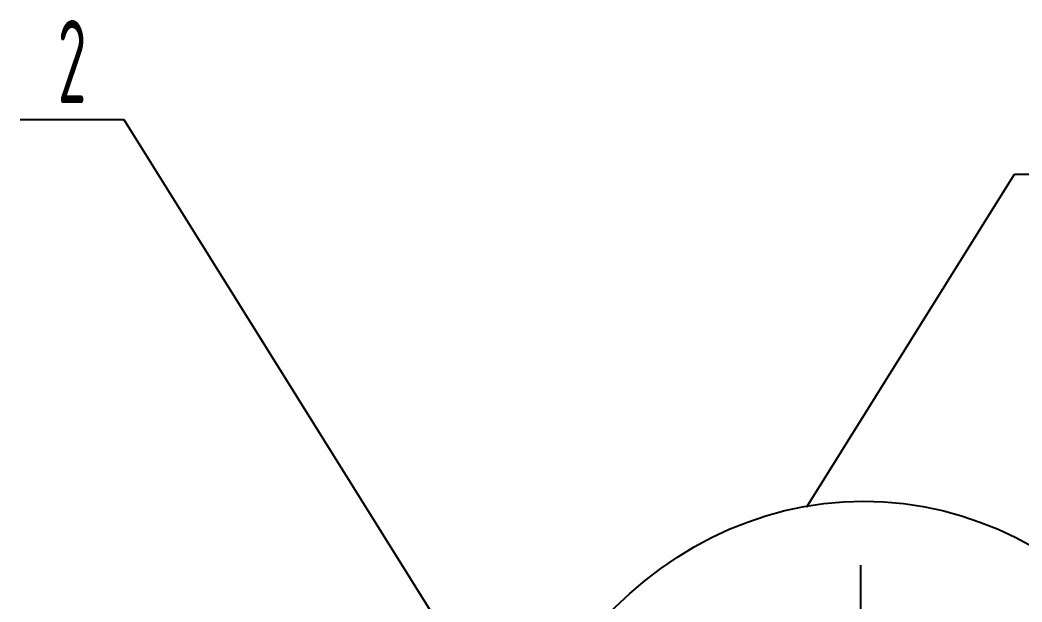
# Model space of a CAD drawing. Header units: millimetres. Extents: x 1289 to 43289, y -37 to 30828.
# Drawn here: x 12794 to 16374, y 20680 to 22760 of the extents above; entities that cross this region are included whole.
import ezdxf
from ezdxf.enums import TextEntityAlignment as Align

# ---------------------------------------------------------------- set-up
doc = ezdxf.new("R2010")
doc.units = ezdxf.units.MM
doc.header["$LTSCALE"] = 1000
doc.linetypes.add('G', pattern=[2, 1.25, -0.25, 0.25, -0.25])
for name, color, linetype in [('02', 1, 'Continuous'), ('02C', 3, 'Continuous'), ('05', 4, 'G'), ('08', 1, 'Continuous'), ('11', 3, 'Continuous')]:
    doc.layers.add(name, color=color, linetype=linetype)
doc.styles.get("Standard").update_dxf_attribs({"font": 'isocp', "width": 0.707, "bigfont": 'intecad.shx'})

msp = doc.modelspace()

# ---------------------------------------------------------------- linework, layer by layer
at = {"layer": '02'}
for p, q in [((13165.59, 22402.76), (12793.59, 22402.76)), ((14886.78, 19646.77), (13165.59, 22402.76))]:
    msp.add_line(p, q, dxfattribs=at)
at = {"layer": '02C'}
msp.add_ellipse((15808.17, 19379.96), major_axis=(0, 1660.37), ratio=0.8412698, dxfattribs=at)
at = {"layer": '05'}
msp.add_line((15797.39, 20811.08), (15797.39, 18172.15), dxfattribs=at)
at = {"layer": '08'}
for p, q in [((15605.25, 21019.59), (16347.03, 22208.38)), ((16347.03, 22208.38), (16650.07, 22208.38))]:
    msp.add_line(p, q, dxfattribs=at)

# ---------------------------------------------------------------- texts
at = {"layer": '11', "width": 0.562593}
msp.add_text('2', height=296.98, dxfattribs=at).set_placement((12928.62, 22462.76), (13030.55, 22462.76), align=Align.FIT)

doc.saveas('drawing.dxf')
